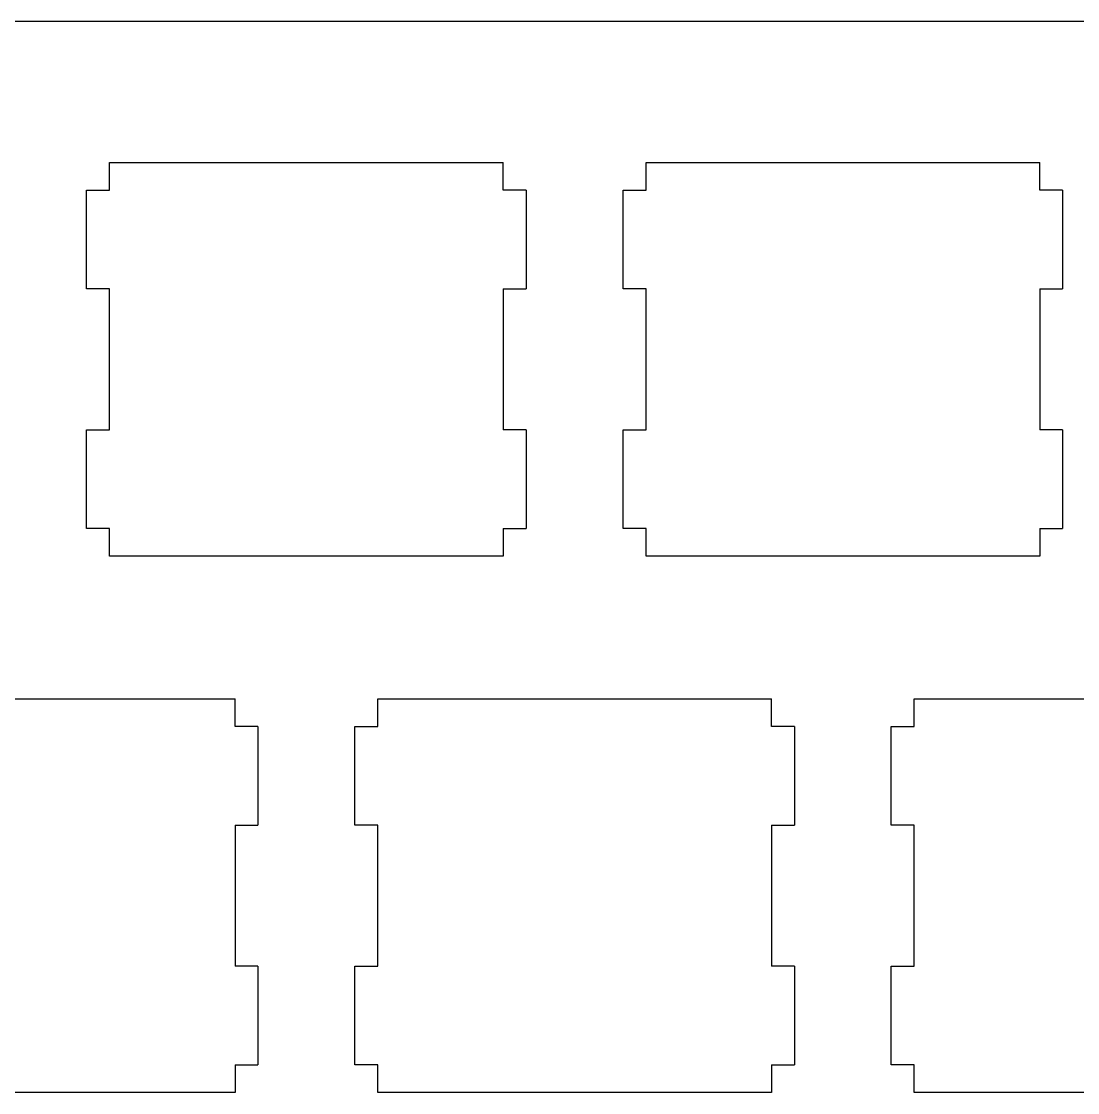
# Model space of a CAD drawing. Extents: x 14 to 304, y 9 to 109.
# Drawn here: x 187.01 to 224.41, y 71.37 to 109.31 of the extents above; entities that cross this region are included whole.
import ezdxf

# ---------------------------------------------------------------- set-up
doc = ezdxf.new("R2010")
doc.units = 0
doc.layers.add('LAYER_1', color=7, linetype='CONTINUOUS')

msp = doc.modelspace()

# ---------------------------------------------------------------- linework, layer by layer
at = {"layer": 'LAYER_1', "linetype": 'BYBLOCK'}
msp.add_line((300.07, 109.313), (39.626, 109.31), dxfattribs=at)
for points in [[(190.127, 104.313, 0), (190.197, 104.313, 0), (190.401, 104.313, 0), (190.726, 104.313, 0), (191.16, 104.313, 0), (191.69, 104.313, 0), (192.306, 104.313, 0), (192.994, 104.313, 0), (193.742, 104.313, 0), (194.539, 104.313, 0), (195.372, 104.313, 0), (196.23, 104.313, 0), (197.099, 104.313, 0), (197.969, 104.313, 0), (198.826, 104.313, 0), (199.659, 104.313, 0), (200.456, 104.313, 0), (201.205, 104.313, 0), (201.893, 104.313, 0), (202.508, 104.313, 0), (203.039, 104.313, 0), (203.473, 104.313, 0), (203.797, 104.313, 0), (204.001, 104.313, 0), (204.072, 104.313, 0)], [(190.127, 103.334, 0), (190.127, 103.339, 0), (190.127, 103.353, 0), (190.127, 103.376, 0), (190.127, 103.406, 0), (190.127, 103.444, 0), (190.127, 103.487, 0), (190.127, 103.535, 0), (190.127, 103.588, 0), (190.127, 103.644, 0), (190.127, 103.702, 0), (190.127, 103.762, 0), (190.127, 103.823, 0), (190.127, 103.884, 0), (190.127, 103.944, 0), (190.127, 104.003, 0), (190.127, 104.059, 0), (190.127, 104.111, 0), (190.127, 104.16, 0), (190.127, 104.203, 0), (190.127, 104.24, 0), (190.127, 104.271, 0), (190.127, 104.293, 0), (190.127, 104.308, 0), (190.127, 104.313, 0)], [(204.072, 103.334, 0), (204.072, 103.339, 0), (204.072, 103.353, 0), (204.072, 103.376, 0), (204.072, 103.406, 0), (204.072, 103.444, 0), (204.072, 103.487, 0), (204.072, 103.535, 0), (204.072, 103.588, 0), (204.072, 103.644, 0), (204.072, 103.702, 0), (204.072, 103.762, 0), (204.072, 103.823, 0), (204.072, 103.884, 0), (204.072, 103.944, 0), (204.072, 104.003, 0), (204.072, 104.059, 0), (204.072, 104.111, 0), (204.072, 104.16, 0), (204.072, 104.203, 0), (204.072, 104.24, 0), (204.072, 104.271, 0), (204.072, 104.293, 0), (204.072, 104.308, 0), (204.072, 104.313, 0)], [(209.127, 104.313, 0), (209.197, 104.313, 0), (209.401, 104.313, 0), (209.726, 104.313, 0), (210.16, 104.313, 0), (210.69, 104.313, 0), (211.306, 104.313, 0), (211.994, 104.313, 0), (212.742, 104.313, 0), (213.539, 104.313, 0), (214.372, 104.313, 0), (215.23, 104.313, 0), (216.099, 104.313, 0), (216.969, 104.313, 0), (217.826, 104.313, 0), (218.659, 104.313, 0), (219.456, 104.313, 0), (220.205, 104.313, 0), (220.893, 104.313, 0), (221.508, 104.313, 0), (222.039, 104.313, 0), (222.473, 104.313, 0), (222.797, 104.313, 0), (223.001, 104.313, 0), (223.072, 104.313, 0)], [(209.127, 103.334, 0), (209.127, 103.339, 0), (209.127, 103.353, 0), (209.127, 103.376, 0), (209.127, 103.406, 0), (209.127, 103.444, 0), (209.127, 103.487, 0), (209.127, 103.535, 0), (209.127, 103.588, 0), (209.127, 103.644, 0), (209.127, 103.702, 0), (209.127, 103.762, 0), (209.127, 103.823, 0), (209.127, 103.884, 0), (209.127, 103.944, 0), (209.127, 104.003, 0), (209.127, 104.059, 0), (209.127, 104.111, 0), (209.127, 104.16, 0), (209.127, 104.203, 0), (209.127, 104.24, 0), (209.127, 104.271, 0), (209.127, 104.293, 0), (209.127, 104.308, 0), (209.127, 104.313, 0)], [(223.072, 103.334, 0), (223.072, 103.339, 0), (223.072, 103.353, 0), (223.072, 103.376, 0), (223.072, 103.406, 0), (223.072, 103.444, 0), (223.072, 103.487, 0), (223.072, 103.535, 0), (223.072, 103.588, 0), (223.072, 103.644, 0), (223.072, 103.702, 0), (223.072, 103.762, 0), (223.072, 103.823, 0), (223.072, 103.884, 0), (223.072, 103.944, 0), (223.072, 104.003, 0), (223.072, 104.059, 0), (223.072, 104.111, 0), (223.072, 104.16, 0), (223.072, 104.203, 0), (223.072, 104.24, 0), (223.072, 104.271, 0), (223.072, 104.293, 0), (223.072, 104.308, 0), (223.072, 104.313, 0)], [(189.315, 99.84, 0), (189.315, 99.858, 0), (189.315, 99.909, 0), (189.315, 99.99, 0), (189.315, 100.099, 0), (189.315, 100.232, 0), (189.315, 100.386, 0), (189.315, 100.558, 0), (189.315, 100.746, 0), (189.315, 100.946, 0), (189.315, 101.154, 0), (189.315, 101.369, 0), (189.315, 101.587, 0), (189.315, 101.805, 0), (189.315, 102.02, 0), (189.315, 102.228, 0), (189.315, 102.428, 0), (189.315, 102.616, 0), (189.315, 102.788, 0), (189.315, 102.942, 0), (189.315, 103.075, 0), (189.315, 103.184, 0), (189.315, 103.265, 0), (189.315, 103.316, 0), (189.315, 103.334, 0)], [(189.315, 103.334, 0), (189.319, 103.334, 0), (189.331, 103.334, 0), (189.35, 103.334, 0), (189.375, 103.334, 0), (189.406, 103.334, 0), (189.442, 103.334, 0), (189.482, 103.334, 0), (189.526, 103.334, 0), (189.572, 103.334, 0), (189.62, 103.334, 0), (189.67, 103.334, 0), (189.721, 103.334, 0), (189.772, 103.334, 0), (189.821, 103.334, 0), (189.87, 103.334, 0), (189.916, 103.334, 0), (189.96, 103.334, 0), (190, 103.334, 0), (190.036, 103.334, 0), (190.067, 103.334, 0), (190.092, 103.334, 0), (190.111, 103.334, 0), (190.123, 103.334, 0), (190.127, 103.334, 0)], [(204.883, 103.334, 0), (204.879, 103.334, 0), (204.867, 103.334, 0), (204.848, 103.334, 0), (204.823, 103.334, 0), (204.792, 103.334, 0), (204.756, 103.334, 0), (204.716, 103.334, 0), (204.673, 103.334, 0), (204.626, 103.334, 0), (204.578, 103.334, 0), (204.528, 103.334, 0), (204.477, 103.334, 0), (204.427, 103.334, 0), (204.377, 103.334, 0), (204.328, 103.334, 0), (204.282, 103.334, 0), (204.239, 103.334, 0), (204.199, 103.334, 0), (204.163, 103.334, 0), (204.132, 103.334, 0), (204.107, 103.334, 0), (204.088, 103.334, 0), (204.076, 103.334, 0), (204.072, 103.334, 0)], [(204.883, 103.334, 0), (204.883, 103.316, 0), (204.883, 103.265, 0), (204.883, 103.184, 0), (204.883, 103.075, 0), (204.883, 102.942, 0), (204.883, 102.788, 0), (204.883, 102.616, 0), (204.883, 102.428, 0), (204.883, 102.228, 0), (204.883, 102.02, 0), (204.883, 101.805, 0), (204.883, 101.587, 0), (204.883, 101.369, 0), (204.883, 101.154, 0), (204.883, 100.946, 0), (204.883, 100.746, 0), (204.883, 100.558, 0), (204.883, 100.386, 0), (204.883, 100.232, 0), (204.883, 100.099, 0), (204.883, 99.99, 0), (204.883, 99.909, 0), (204.883, 99.858, 0), (204.883, 99.84, 0)], [(208.315, 99.84, 0), (208.315, 99.858, 0), (208.315, 99.909, 0), (208.315, 99.99, 0), (208.315, 100.099, 0), (208.315, 100.232, 0), (208.315, 100.386, 0), (208.315, 100.558, 0), (208.315, 100.746, 0), (208.315, 100.946, 0), (208.315, 101.154, 0), (208.315, 101.369, 0), (208.315, 101.587, 0), (208.315, 101.805, 0), (208.315, 102.02, 0), (208.315, 102.228, 0), (208.315, 102.428, 0), (208.315, 102.616, 0), (208.315, 102.788, 0), (208.315, 102.942, 0), (208.315, 103.075, 0), (208.315, 103.184, 0), (208.315, 103.265, 0), (208.315, 103.316, 0), (208.315, 103.334, 0)], [(208.315, 103.334, 0), (208.319, 103.334, 0), (208.331, 103.334, 0), (208.35, 103.334, 0), (208.375, 103.334, 0), (208.406, 103.334, 0), (208.442, 103.334, 0), (208.482, 103.334, 0), (208.526, 103.334, 0), (208.572, 103.334, 0), (208.62, 103.334, 0), (208.67, 103.334, 0), (208.721, 103.334, 0), (208.772, 103.334, 0), (208.821, 103.334, 0), (208.87, 103.334, 0), (208.916, 103.334, 0), (208.96, 103.334, 0), (209, 103.334, 0), (209.036, 103.334, 0), (209.067, 103.334, 0), (209.092, 103.334, 0), (209.111, 103.334, 0), (209.123, 103.334, 0), (209.127, 103.334, 0)], [(223.883, 103.334, 0), (223.879, 103.334, 0), (223.867, 103.334, 0), (223.848, 103.334, 0), (223.823, 103.334, 0), (223.792, 103.334, 0), (223.756, 103.334, 0), (223.716, 103.334, 0), (223.673, 103.334, 0), (223.626, 103.334, 0), (223.578, 103.334, 0), (223.528, 103.334, 0), (223.477, 103.334, 0), (223.427, 103.334, 0), (223.377, 103.334, 0), (223.328, 103.334, 0), (223.282, 103.334, 0), (223.239, 103.334, 0), (223.199, 103.334, 0), (223.163, 103.334, 0), (223.132, 103.334, 0), (223.107, 103.334, 0), (223.088, 103.334, 0), (223.076, 103.334, 0), (223.072, 103.334, 0)], [(223.883, 103.334, 0), (223.883, 103.316, 0), (223.883, 103.265, 0), (223.883, 103.184, 0), (223.883, 103.075, 0), (223.883, 102.942, 0), (223.883, 102.788, 0), (223.883, 102.616, 0), (223.883, 102.428, 0), (223.883, 102.228, 0), (223.883, 102.02, 0), (223.883, 101.805, 0), (223.883, 101.587, 0), (223.883, 101.369, 0), (223.883, 101.154, 0), (223.883, 100.946, 0), (223.883, 100.746, 0), (223.883, 100.558, 0), (223.883, 100.386, 0), (223.883, 100.232, 0), (223.883, 100.099, 0), (223.883, 99.99, 0), (223.883, 99.909, 0), (223.883, 99.858, 0), (223.883, 99.84, 0)], [(190.127, 99.84, 0), (190.123, 99.84, 0), (190.111, 99.84, 0), (190.092, 99.84, 0), (190.067, 99.84, 0), (190.036, 99.84, 0), (190, 99.84, 0), (189.96, 99.84, 0), (189.916, 99.84, 0), (189.87, 99.84, 0), (189.821, 99.84, 0), (189.772, 99.84, 0), (189.721, 99.84, 0), (189.67, 99.84, 0), (189.62, 99.84, 0), (189.572, 99.84, 0), (189.526, 99.84, 0), (189.482, 99.84, 0), (189.442, 99.84, 0), (189.406, 99.84, 0), (189.375, 99.84, 0), (189.35, 99.84, 0), (189.331, 99.84, 0), (189.319, 99.84, 0), (189.315, 99.84, 0)], [(190.127, 94.84, 0), (190.127, 94.865, 0), (190.127, 94.938, 0), (190.127, 95.055, 0), (190.127, 95.21, 0), (190.127, 95.401, 0), (190.127, 95.621, 0), (190.127, 95.868, 0), (190.127, 96.136, 0), (190.127, 96.422, 0), (190.127, 96.721, 0), (190.127, 97.028, 0), (190.127, 97.34, 0), (190.127, 97.652, 0), (190.127, 97.959, 0), (190.127, 98.258, 0), (190.127, 98.544, 0), (190.127, 98.812, 0), (190.127, 99.059, 0), (190.127, 99.279, 0), (190.127, 99.47, 0), (190.127, 99.625, 0), (190.127, 99.742, 0), (190.127, 99.815, 0), (190.127, 99.84, 0)], [(204.072, 99.84, 0), (204.072, 99.815, 0), (204.072, 99.742, 0), (204.072, 99.625, 0), (204.072, 99.47, 0), (204.072, 99.279, 0), (204.072, 99.059, 0), (204.072, 98.812, 0), (204.072, 98.544, 0), (204.072, 98.258, 0), (204.072, 97.959, 0), (204.072, 97.652, 0), (204.072, 97.34, 0), (204.072, 97.028, 0), (204.072, 96.721, 0), (204.072, 96.422, 0), (204.072, 96.136, 0), (204.072, 95.868, 0), (204.072, 95.621, 0), (204.072, 95.401, 0), (204.072, 95.21, 0), (204.072, 95.055, 0), (204.072, 94.938, 0), (204.072, 94.865, 0), (204.072, 94.84, 0)], [(204.072, 99.84, 0), (204.076, 99.84, 0), (204.088, 99.84, 0), (204.107, 99.84, 0), (204.132, 99.84, 0), (204.163, 99.84, 0), (204.199, 99.84, 0), (204.239, 99.84, 0), (204.282, 99.84, 0), (204.328, 99.84, 0), (204.377, 99.84, 0), (204.427, 99.84, 0), (204.477, 99.84, 0), (204.528, 99.84, 0), (204.578, 99.84, 0), (204.626, 99.84, 0), (204.673, 99.84, 0), (204.716, 99.84, 0), (204.756, 99.84, 0), (204.792, 99.84, 0), (204.823, 99.84, 0), (204.848, 99.84, 0), (204.867, 99.84, 0), (204.879, 99.84, 0), (204.883, 99.84, 0)], [(209.127, 99.84, 0), (209.123, 99.84, 0), (209.111, 99.84, 0), (209.092, 99.84, 0), (209.067, 99.84, 0), (209.036, 99.84, 0), (209, 99.84, 0), (208.96, 99.84, 0), (208.916, 99.84, 0), (208.87, 99.84, 0), (208.821, 99.84, 0), (208.772, 99.84, 0), (208.721, 99.84, 0), (208.67, 99.84, 0), (208.62, 99.84, 0), (208.572, 99.84, 0), (208.526, 99.84, 0), (208.482, 99.84, 0), (208.442, 99.84, 0), (208.406, 99.84, 0), (208.375, 99.84, 0), (208.35, 99.84, 0), (208.331, 99.84, 0), (208.319, 99.84, 0), (208.315, 99.84, 0)], [(209.127, 94.84, 0), (209.127, 94.865, 0), (209.127, 94.938, 0), (209.127, 95.055, 0), (209.127, 95.21, 0), (209.127, 95.401, 0), (209.127, 95.621, 0), (209.127, 95.868, 0), (209.127, 96.136, 0), (209.127, 96.422, 0), (209.127, 96.721, 0), (209.127, 97.028, 0), (209.127, 97.34, 0), (209.127, 97.652, 0), (209.127, 97.959, 0), (209.127, 98.258, 0), (209.127, 98.544, 0), (209.127, 98.812, 0), (209.127, 99.059, 0), (209.127, 99.279, 0), (209.127, 99.47, 0), (209.127, 99.625, 0), (209.127, 99.742, 0), (209.127, 99.815, 0), (209.127, 99.84, 0)], [(223.072, 99.84, 0), (223.072, 99.815, 0), (223.072, 99.742, 0), (223.072, 99.625, 0), (223.072, 99.47, 0), (223.072, 99.279, 0), (223.072, 99.059, 0), (223.072, 98.812, 0), (223.072, 98.544, 0), (223.072, 98.258, 0), (223.072, 97.959, 0), (223.072, 97.652, 0), (223.072, 97.34, 0), (223.072, 97.028, 0), (223.072, 96.721, 0), (223.072, 96.422, 0), (223.072, 96.136, 0), (223.072, 95.868, 0), (223.072, 95.621, 0), (223.072, 95.401, 0), (223.072, 95.21, 0), (223.072, 95.055, 0), (223.072, 94.938, 0), (223.072, 94.865, 0), (223.072, 94.84, 0)], [(223.072, 99.84, 0), (223.076, 99.84, 0), (223.088, 99.84, 0), (223.107, 99.84, 0), (223.132, 99.84, 0), (223.163, 99.84, 0), (223.199, 99.84, 0), (223.239, 99.84, 0), (223.282, 99.84, 0), (223.328, 99.84, 0), (223.377, 99.84, 0), (223.427, 99.84, 0), (223.477, 99.84, 0), (223.528, 99.84, 0), (223.578, 99.84, 0), (223.626, 99.84, 0), (223.673, 99.84, 0), (223.716, 99.84, 0), (223.756, 99.84, 0), (223.792, 99.84, 0), (223.823, 99.84, 0), (223.848, 99.84, 0), (223.867, 99.84, 0), (223.879, 99.84, 0), (223.883, 99.84, 0)], [(189.315, 91.346, 0), (189.315, 91.364, 0), (189.315, 91.415, 0), (189.315, 91.496, 0), (189.315, 91.605, 0), (189.315, 91.738, 0), (189.315, 91.892, 0), (189.315, 92.064, 0), (189.315, 92.252, 0), (189.315, 92.452, 0), (189.315, 92.66, 0), (189.315, 92.875, 0), (189.315, 93.093, 0), (189.315, 93.311, 0), (189.315, 93.526, 0), (189.315, 93.735, 0), (189.315, 93.934, 0), (189.315, 94.122, 0), (189.315, 94.294, 0), (189.315, 94.448, 0), (189.315, 94.581, 0), (189.315, 94.69, 0), (189.315, 94.771, 0), (189.315, 94.822, 0), (189.315, 94.84, 0)], [(189.315, 94.84, 0), (189.319, 94.84, 0), (189.331, 94.84, 0), (189.35, 94.84, 0), (189.375, 94.84, 0), (189.406, 94.84, 0), (189.442, 94.84, 0), (189.482, 94.84, 0), (189.526, 94.84, 0), (189.572, 94.84, 0), (189.62, 94.84, 0), (189.67, 94.84, 0), (189.721, 94.84, 0), (189.772, 94.84, 0), (189.821, 94.84, 0), (189.87, 94.84, 0), (189.916, 94.84, 0), (189.96, 94.84, 0), (190, 94.84, 0), (190.036, 94.84, 0), (190.067, 94.84, 0), (190.092, 94.84, 0), (190.111, 94.84, 0), (190.123, 94.84, 0), (190.127, 94.84, 0)], [(204.883, 94.84, 0), (204.879, 94.84, 0), (204.867, 94.84, 0), (204.848, 94.84, 0), (204.823, 94.84, 0), (204.792, 94.84, 0), (204.756, 94.84, 0), (204.716, 94.84, 0), (204.673, 94.84, 0), (204.626, 94.84, 0), (204.578, 94.84, 0), (204.528, 94.84, 0), (204.477, 94.84, 0), (204.427, 94.84, 0), (204.377, 94.84, 0), (204.328, 94.84, 0), (204.282, 94.84, 0), (204.239, 94.84, 0), (204.199, 94.84, 0), (204.163, 94.84, 0), (204.132, 94.84, 0), (204.107, 94.84, 0), (204.088, 94.84, 0), (204.076, 94.84, 0), (204.072, 94.84, 0)], [(204.883, 94.84, 0), (204.883, 94.822, 0), (204.883, 94.771, 0), (204.883, 94.69, 0), (204.883, 94.581, 0), (204.883, 94.448, 0), (204.883, 94.294, 0), (204.883, 94.122, 0), (204.883, 93.934, 0), (204.883, 93.735, 0), (204.883, 93.526, 0), (204.883, 93.311, 0), (204.883, 93.093, 0), (204.883, 92.875, 0), (204.883, 92.66, 0), (204.883, 92.452, 0), (204.883, 92.252, 0), (204.883, 92.064, 0), (204.883, 91.892, 0), (204.883, 91.738, 0), (204.883, 91.605, 0), (204.883, 91.496, 0), (204.883, 91.415, 0), (204.883, 91.364, 0), (204.883, 91.346, 0)], [(208.315, 91.346, 0), (208.315, 91.364, 0), (208.315, 91.415, 0), (208.315, 91.496, 0), (208.315, 91.605, 0), (208.315, 91.738, 0), (208.315, 91.892, 0), (208.315, 92.064, 0), (208.315, 92.252, 0), (208.315, 92.452, 0), (208.315, 92.66, 0), (208.315, 92.875, 0), (208.315, 93.093, 0), (208.315, 93.311, 0), (208.315, 93.526, 0), (208.315, 93.735, 0), (208.315, 93.934, 0), (208.315, 94.122, 0), (208.315, 94.294, 0), (208.315, 94.448, 0), (208.315, 94.581, 0), (208.315, 94.69, 0), (208.315, 94.771, 0), (208.315, 94.822, 0), (208.315, 94.84, 0)], [(208.315, 94.84, 0), (208.319, 94.84, 0), (208.331, 94.84, 0), (208.35, 94.84, 0), (208.375, 94.84, 0), (208.406, 94.84, 0), (208.442, 94.84, 0), (208.482, 94.84, 0), (208.526, 94.84, 0), (208.572, 94.84, 0), (208.62, 94.84, 0), (208.67, 94.84, 0), (208.721, 94.84, 0), (208.772, 94.84, 0), (208.821, 94.84, 0), (208.87, 94.84, 0), (208.916, 94.84, 0), (208.96, 94.84, 0), (209, 94.84, 0), (209.036, 94.84, 0), (209.067, 94.84, 0), (209.092, 94.84, 0), (209.111, 94.84, 0), (209.123, 94.84, 0), (209.127, 94.84, 0)], [(223.883, 94.84, 0), (223.879, 94.84, 0), (223.867, 94.84, 0), (223.848, 94.84, 0), (223.823, 94.84, 0), (223.792, 94.84, 0), (223.756, 94.84, 0), (223.716, 94.84, 0), (223.673, 94.84, 0), (223.626, 94.84, 0), (223.578, 94.84, 0), (223.528, 94.84, 0), (223.477, 94.84, 0), (223.427, 94.84, 0), (223.377, 94.84, 0), (223.328, 94.84, 0), (223.282, 94.84, 0), (223.239, 94.84, 0), (223.199, 94.84, 0), (223.163, 94.84, 0), (223.132, 94.84, 0), (223.107, 94.84, 0), (223.088, 94.84, 0), (223.076, 94.84, 0), (223.072, 94.84, 0)], [(223.883, 94.84, 0), (223.883, 94.822, 0), (223.883, 94.771, 0), (223.883, 94.69, 0), (223.883, 94.581, 0), (223.883, 94.448, 0), (223.883, 94.294, 0), (223.883, 94.122, 0), (223.883, 93.934, 0), (223.883, 93.735, 0), (223.883, 93.526, 0), (223.883, 93.311, 0), (223.883, 93.093, 0), (223.883, 92.875, 0), (223.883, 92.66, 0), (223.883, 92.452, 0), (223.883, 92.252, 0), (223.883, 92.064, 0), (223.883, 91.892, 0), (223.883, 91.738, 0), (223.883, 91.605, 0), (223.883, 91.496, 0), (223.883, 91.415, 0), (223.883, 91.364, 0), (223.883, 91.346, 0)], [(190.127, 91.346, 0), (190.123, 91.346, 0), (190.111, 91.346, 0), (190.092, 91.346, 0), (190.067, 91.346, 0), (190.036, 91.346, 0), (190, 91.346, 0), (189.96, 91.346, 0), (189.916, 91.346, 0), (189.87, 91.346, 0), (189.821, 91.346, 0), (189.772, 91.346, 0), (189.721, 91.346, 0), (189.67, 91.346, 0), (189.62, 91.346, 0), (189.572, 91.346, 0), (189.526, 91.346, 0), (189.482, 91.346, 0), (189.442, 91.346, 0), (189.406, 91.346, 0), (189.375, 91.346, 0), (189.35, 91.346, 0), (189.331, 91.346, 0), (189.319, 91.346, 0), (189.315, 91.346, 0)], [(190.127, 90.367, 0), (190.127, 90.372, 0), (190.127, 90.387, 0), (190.127, 90.409, 0), (190.127, 90.44, 0), (190.127, 90.477, 0), (190.127, 90.52, 0), (190.127, 90.569, 0), (190.127, 90.621, 0), (190.127, 90.677, 0), (190.127, 90.736, 0), (190.127, 90.796, 0), (190.127, 90.857, 0), (190.127, 90.918, 0), (190.127, 90.978, 0), (190.127, 91.036, 0), (190.127, 91.092, 0), (190.127, 91.145, 0), (190.127, 91.193, 0), (190.127, 91.236, 0), (190.127, 91.274, 0), (190.127, 91.304, 0), (190.127, 91.327, 0), (190.127, 91.341, 0), (190.127, 91.346, 0)], [(204.072, 91.346, 0), (204.076, 91.346, 0), (204.088, 91.346, 0), (204.107, 91.346, 0), (204.132, 91.346, 0), (204.163, 91.346, 0), (204.199, 91.346, 0), (204.239, 91.346, 0), (204.282, 91.346, 0), (204.328, 91.346, 0), (204.377, 91.346, 0), (204.427, 91.346, 0), (204.477, 91.346, 0), (204.528, 91.346, 0), (204.578, 91.346, 0), (204.626, 91.346, 0), (204.673, 91.346, 0), (204.716, 91.346, 0), (204.756, 91.346, 0), (204.792, 91.346, 0), (204.823, 91.346, 0), (204.848, 91.346, 0), (204.867, 91.346, 0), (204.879, 91.346, 0), (204.883, 91.346, 0)], [(204.072, 91.346, 0), (204.072, 91.341, 0), (204.072, 91.327, 0), (204.072, 91.304, 0), (204.072, 91.274, 0), (204.072, 91.236, 0), (204.072, 91.193, 0), (204.072, 91.145, 0), (204.072, 91.092, 0), (204.072, 91.036, 0), (204.072, 90.978, 0), (204.072, 90.918, 0), (204.072, 90.857, 0), (204.072, 90.796, 0), (204.072, 90.736, 0), (204.072, 90.677, 0), (204.072, 90.621, 0), (204.072, 90.569, 0), (204.072, 90.52, 0), (204.072, 90.477, 0), (204.072, 90.44, 0), (204.072, 90.409, 0), (204.072, 90.387, 0), (204.072, 90.372, 0), (204.072, 90.367, 0)], [(209.127, 91.346, 0), (209.123, 91.346, 0), (209.111, 91.346, 0), (209.092, 91.346, 0), (209.067, 91.346, 0), (209.036, 91.346, 0), (209, 91.346, 0), (208.96, 91.346, 0), (208.916, 91.346, 0), (208.87, 91.346, 0), (208.821, 91.346, 0), (208.772, 91.346, 0), (208.721, 91.346, 0), (208.67, 91.346, 0), (208.62, 91.346, 0), (208.572, 91.346, 0), (208.526, 91.346, 0), (208.482, 91.346, 0), (208.442, 91.346, 0), (208.406, 91.346, 0), (208.375, 91.346, 0), (208.35, 91.346, 0), (208.331, 91.346, 0), (208.319, 91.346, 0), (208.315, 91.346, 0)], [(209.127, 90.367, 0), (209.127, 90.372, 0), (209.127, 90.387, 0), (209.127, 90.409, 0), (209.127, 90.44, 0), (209.127, 90.477, 0), (209.127, 90.52, 0), (209.127, 90.569, 0), (209.127, 90.621, 0), (209.127, 90.677, 0), (209.127, 90.736, 0), (209.127, 90.796, 0), (209.127, 90.857, 0), (209.127, 90.918, 0), (209.127, 90.978, 0), (209.127, 91.036, 0), (209.127, 91.092, 0), (209.127, 91.145, 0), (209.127, 91.193, 0), (209.127, 91.236, 0), (209.127, 91.274, 0), (209.127, 91.304, 0), (209.127, 91.327, 0), (209.127, 91.341, 0), (209.127, 91.346, 0)], [(223.072, 91.346, 0), (223.076, 91.346, 0), (223.088, 91.346, 0), (223.107, 91.346, 0), (223.132, 91.346, 0), (223.163, 91.346, 0), (223.199, 91.346, 0), (223.239, 91.346, 0), (223.282, 91.346, 0), (223.328, 91.346, 0), (223.377, 91.346, 0), (223.427, 91.346, 0), (223.477, 91.346, 0), (223.528, 91.346, 0), (223.578, 91.346, 0), (223.626, 91.346, 0), (223.673, 91.346, 0), (223.716, 91.346, 0), (223.756, 91.346, 0), (223.792, 91.346, 0), (223.823, 91.346, 0), (223.848, 91.346, 0), (223.867, 91.346, 0), (223.879, 91.346, 0), (223.883, 91.346, 0)], [(223.072, 91.346, 0), (223.072, 91.341, 0), (223.072, 91.327, 0), (223.072, 91.304, 0), (223.072, 91.274, 0), (223.072, 91.236, 0), (223.072, 91.193, 0), (223.072, 91.145, 0), (223.072, 91.092, 0), (223.072, 91.036, 0), (223.072, 90.978, 0), (223.072, 90.918, 0), (223.072, 90.857, 0), (223.072, 90.796, 0), (223.072, 90.736, 0), (223.072, 90.677, 0), (223.072, 90.621, 0), (223.072, 90.569, 0), (223.072, 90.52, 0), (223.072, 90.477, 0), (223.072, 90.44, 0), (223.072, 90.409, 0), (223.072, 90.387, 0), (223.072, 90.372, 0), (223.072, 90.367, 0)], [(204.072, 90.367, 0), (204.001, 90.367, 0), (203.797, 90.367, 0), (203.473, 90.367, 0), (203.039, 90.367, 0), (202.508, 90.367, 0), (201.893, 90.367, 0), (201.205, 90.367, 0), (200.456, 90.367, 0), (199.659, 90.367, 0), (198.826, 90.367, 0), (197.969, 90.367, 0), (197.099, 90.367, 0), (196.23, 90.367, 0), (195.372, 90.367, 0), (194.539, 90.367, 0), (193.742, 90.367, 0), (192.994, 90.367, 0), (192.306, 90.367, 0), (191.69, 90.367, 0), (191.16, 90.367, 0), (190.726, 90.367, 0), (190.401, 90.367, 0), (190.197, 90.367, 0), (190.127, 90.367, 0)], [(223.072, 90.367, 0), (223.001, 90.367, 0), (222.797, 90.367, 0), (222.473, 90.367, 0), (222.039, 90.367, 0), (221.508, 90.367, 0), (220.893, 90.367, 0), (220.205, 90.367, 0), (219.456, 90.367, 0), (218.659, 90.367, 0), (217.826, 90.367, 0), (216.969, 90.367, 0), (216.099, 90.367, 0), (215.23, 90.367, 0), (214.372, 90.367, 0), (213.539, 90.367, 0), (212.742, 90.367, 0), (211.994, 90.367, 0), (211.306, 90.367, 0), (210.69, 90.367, 0), (210.16, 90.367, 0), (209.726, 90.367, 0), (209.401, 90.367, 0), (209.197, 90.367, 0), (209.127, 90.367, 0)], [(186.73, 85.313, 0), (187.599, 85.313, 0), (188.469, 85.313, 0), (189.326, 85.313, 0), (190.159, 85.313, 0), (190.956, 85.313, 0), (191.705, 85.313, 0), (192.393, 85.313, 0), (193.008, 85.313, 0), (193.539, 85.313, 0), (193.973, 85.313, 0), (194.297, 85.313, 0), (194.501, 85.313, 0), (194.572, 85.313, 0)], [(194.572, 84.334, 0), (194.572, 84.339, 0), (194.572, 84.353, 0), (194.572, 84.376, 0), (194.572, 84.406, 0), (194.572, 84.444, 0), (194.572, 84.487, 0), (194.572, 84.535, 0), (194.572, 84.588, 0), (194.572, 84.644, 0), (194.572, 84.702, 0), (194.572, 84.762, 0), (194.572, 84.823, 0), (194.572, 84.884, 0), (194.572, 84.944, 0), (194.572, 85.003, 0), (194.572, 85.059, 0), (194.572, 85.111, 0), (194.572, 85.16, 0), (194.572, 85.203, 0), (194.572, 85.24, 0), (194.572, 85.271, 0), (194.572, 85.293, 0), (194.572, 85.308, 0), (194.572, 85.313, 0)], [(199.627, 85.313, 0), (199.697, 85.313, 0), (199.901, 85.313, 0), (200.226, 85.313, 0), (200.66, 85.313, 0), (201.19, 85.313, 0), (201.806, 85.313, 0), (202.494, 85.313, 0), (203.242, 85.313, 0), (204.039, 85.313, 0), (204.872, 85.313, 0), (205.73, 85.313, 0), (206.599, 85.313, 0), (207.469, 85.313, 0), (208.326, 85.313, 0), (209.159, 85.313, 0), (209.956, 85.313, 0), (210.705, 85.313, 0), (211.393, 85.313, 0), (212.008, 85.313, 0), (212.539, 85.313, 0), (212.973, 85.313, 0), (213.297, 85.313, 0), (213.501, 85.313, 0), (213.572, 85.313, 0)], [(199.627, 84.334, 0), (199.627, 84.339, 0), (199.627, 84.353, 0), (199.627, 84.376, 0), (199.627, 84.406, 0), (199.627, 84.444, 0), (199.627, 84.487, 0), (199.627, 84.535, 0), (199.627, 84.588, 0), (199.627, 84.644, 0), (199.627, 84.702, 0), (199.627, 84.762, 0), (199.627, 84.823, 0), (199.627, 84.884, 0), (199.627, 84.944, 0), (199.627, 85.003, 0), (199.627, 85.059, 0), (199.627, 85.111, 0), (199.627, 85.16, 0), (199.627, 85.203, 0), (199.627, 85.24, 0), (199.627, 85.271, 0), (199.627, 85.293, 0), (199.627, 85.308, 0), (199.627, 85.313, 0)], [(213.572, 84.334, 0), (213.572, 84.339, 0), (213.572, 84.353, 0), (213.572, 84.376, 0), (213.572, 84.406, 0), (213.572, 84.444, 0), (213.572, 84.487, 0), (213.572, 84.535, 0), (213.572, 84.588, 0), (213.572, 84.644, 0), (213.572, 84.702, 0), (213.572, 84.762, 0), (213.572, 84.823, 0), (213.572, 84.884, 0), (213.572, 84.944, 0), (213.572, 85.003, 0), (213.572, 85.059, 0), (213.572, 85.111, 0), (213.572, 85.16, 0), (213.572, 85.203, 0), (213.572, 85.24, 0), (213.572, 85.271, 0), (213.572, 85.293, 0), (213.572, 85.308, 0), (213.572, 85.313, 0)], [(218.627, 85.313, 0), (218.697, 85.313, 0), (218.901, 85.313, 0), (219.226, 85.313, 0), (219.66, 85.313, 0), (220.19, 85.313, 0), (220.806, 85.313, 0), (221.494, 85.313, 0), (222.242, 85.313, 0), (223.039, 85.313, 0), (223.872, 85.313, 0), (224.73, 85.313, 0)], [(218.627, 84.334, 0), (218.627, 84.339, 0), (218.627, 84.353, 0), (218.627, 84.376, 0), (218.627, 84.406, 0), (218.627, 84.444, 0), (218.627, 84.487, 0), (218.627, 84.535, 0), (218.627, 84.588, 0), (218.627, 84.644, 0), (218.627, 84.702, 0), (218.627, 84.762, 0), (218.627, 84.823, 0), (218.627, 84.884, 0), (218.627, 84.944, 0), (218.627, 85.003, 0), (218.627, 85.059, 0), (218.627, 85.111, 0), (218.627, 85.16, 0), (218.627, 85.203, 0), (218.627, 85.24, 0), (218.627, 85.271, 0), (218.627, 85.293, 0), (218.627, 85.308, 0), (218.627, 85.313, 0)], [(195.383, 84.334, 0), (195.379, 84.334, 0), (195.367, 84.334, 0), (195.348, 84.334, 0), (195.323, 84.334, 0), (195.292, 84.334, 0), (195.256, 84.334, 0), (195.216, 84.334, 0), (195.173, 84.334, 0), (195.126, 84.334, 0), (195.078, 84.334, 0), (195.028, 84.334, 0), (194.977, 84.334, 0), (194.927, 84.334, 0), (194.877, 84.334, 0), (194.828, 84.334, 0), (194.782, 84.334, 0), (194.739, 84.334, 0), (194.699, 84.334, 0), (194.663, 84.334, 0), (194.632, 84.334, 0), (194.607, 84.334, 0), (194.588, 84.334, 0), (194.576, 84.334, 0), (194.572, 84.334, 0)], [(195.383, 84.334, 0), (195.383, 84.316, 0), (195.383, 84.265, 0), (195.383, 84.184, 0), (195.383, 84.075, 0), (195.383, 83.942, 0), (195.383, 83.788, 0), (195.383, 83.616, 0), (195.383, 83.428, 0), (195.383, 83.228, 0), (195.383, 83.02, 0), (195.383, 82.805, 0), (195.383, 82.587, 0), (195.383, 82.369, 0), (195.383, 82.154, 0), (195.383, 81.946, 0), (195.383, 81.746, 0), (195.383, 81.558, 0), (195.383, 81.386, 0), (195.383, 81.232, 0), (195.383, 81.099, 0), (195.383, 80.99, 0), (195.383, 80.909, 0), (195.383, 80.858, 0), (195.383, 80.84, 0)], [(198.815, 80.84, 0), (198.815, 80.858, 0), (198.815, 80.909, 0), (198.815, 80.99, 0), (198.815, 81.099, 0), (198.815, 81.232, 0), (198.815, 81.386, 0), (198.815, 81.558, 0), (198.815, 81.746, 0), (198.815, 81.946, 0), (198.815, 82.154, 0), (198.815, 82.369, 0), (198.815, 82.587, 0), (198.815, 82.805, 0), (198.815, 83.02, 0), (198.815, 83.228, 0), (198.815, 83.428, 0), (198.815, 83.616, 0), (198.815, 83.788, 0), (198.815, 83.942, 0), (198.815, 84.075, 0), (198.815, 84.184, 0), (198.815, 84.265, 0), (198.815, 84.316, 0), (198.815, 84.334, 0)], [(198.815, 84.334, 0), (198.819, 84.334, 0), (198.831, 84.334, 0), (198.85, 84.334, 0), (198.875, 84.334, 0), (198.906, 84.334, 0), (198.942, 84.334, 0), (198.982, 84.334, 0), (199.026, 84.334, 0), (199.072, 84.334, 0), (199.12, 84.334, 0), (199.17, 84.334, 0), (199.221, 84.334, 0), (199.272, 84.334, 0), (199.321, 84.334, 0), (199.37, 84.334, 0), (199.416, 84.334, 0), (199.46, 84.334, 0), (199.5, 84.334, 0), (199.536, 84.334, 0), (199.567, 84.334, 0), (199.592, 84.334, 0), (199.611, 84.334, 0), (199.623, 84.334, 0), (199.627, 84.334, 0)], [(214.383, 84.334, 0), (214.379, 84.334, 0), (214.367, 84.334, 0), (214.348, 84.334, 0), (214.323, 84.334, 0), (214.292, 84.334, 0), (214.256, 84.334, 0), (214.216, 84.334, 0), (214.173, 84.334, 0), (214.126, 84.334, 0), (214.078, 84.334, 0), (214.028, 84.334, 0), (213.977, 84.334, 0), (213.927, 84.334, 0), (213.877, 84.334, 0), (213.828, 84.334, 0), (213.782, 84.334, 0), (213.739, 84.334, 0), (213.699, 84.334, 0), (213.663, 84.334, 0), (213.632, 84.334, 0), (213.607, 84.334, 0), (213.588, 84.334, 0), (213.576, 84.334, 0), (213.572, 84.334, 0)], [(214.383, 84.334, 0), (214.383, 84.316, 0), (214.383, 84.265, 0), (214.383, 84.184, 0), (214.383, 84.075, 0), (214.383, 83.942, 0), (214.383, 83.788, 0), (214.383, 83.616, 0), (214.383, 83.428, 0), (214.383, 83.228, 0), (214.383, 83.02, 0), (214.383, 82.805, 0), (214.383, 82.587, 0), (214.383, 82.369, 0), (214.383, 82.154, 0), (214.383, 81.946, 0), (214.383, 81.746, 0), (214.383, 81.558, 0), (214.383, 81.386, 0), (214.383, 81.232, 0), (214.383, 81.099, 0), (214.383, 80.99, 0), (214.383, 80.909, 0), (214.383, 80.858, 0), (214.383, 80.84, 0)], [(217.815, 80.84, 0), (217.815, 80.858, 0), (217.815, 80.909, 0), (217.815, 80.99, 0), (217.815, 81.099, 0), (217.815, 81.232, 0), (217.815, 81.386, 0), (217.815, 81.558, 0), (217.815, 81.746, 0), (217.815, 81.946, 0), (217.815, 82.154, 0), (217.815, 82.369, 0), (217.815, 82.587, 0), (217.815, 82.805, 0), (217.815, 83.02, 0), (217.815, 83.228, 0), (217.815, 83.428, 0), (217.815, 83.616, 0), (217.815, 83.788, 0), (217.815, 83.942, 0), (217.815, 84.075, 0), (217.815, 84.184, 0), (217.815, 84.265, 0), (217.815, 84.316, 0), (217.815, 84.334, 0)], [(217.815, 84.334, 0), (217.819, 84.334, 0), (217.831, 84.334, 0), (217.85, 84.334, 0), (217.875, 84.334, 0), (217.906, 84.334, 0), (217.942, 84.334, 0), (217.982, 84.334, 0), (218.026, 84.334, 0), (218.072, 84.334, 0), (218.12, 84.334, 0), (218.17, 84.334, 0), (218.221, 84.334, 0), (218.272, 84.334, 0), (218.321, 84.334, 0), (218.37, 84.334, 0), (218.416, 84.334, 0), (218.46, 84.334, 0), (218.5, 84.334, 0), (218.536, 84.334, 0), (218.567, 84.334, 0), (218.592, 84.334, 0), (218.611, 84.334, 0), (218.623, 84.334, 0), (218.627, 84.334, 0)], [(194.572, 80.84, 0), (194.572, 80.815, 0), (194.572, 80.742, 0), (194.572, 80.625, 0), (194.572, 80.47, 0), (194.572, 80.279, 0), (194.572, 80.059, 0), (194.572, 79.812, 0), (194.572, 79.544, 0), (194.572, 79.258, 0), (194.572, 78.959, 0), (194.572, 78.652, 0), (194.572, 78.34, 0), (194.572, 78.028, 0), (194.572, 77.721, 0), (194.572, 77.422, 0), (194.572, 77.136, 0), (194.572, 76.868, 0), (194.572, 76.621, 0), (194.572, 76.401, 0), (194.572, 76.21, 0), (194.572, 76.055, 0), (194.572, 75.938, 0), (194.572, 75.865, 0), (194.572, 75.84, 0)], [(194.572, 80.84, 0), (194.576, 80.84, 0), (194.588, 80.84, 0), (194.607, 80.84, 0), (194.632, 80.84, 0), (194.663, 80.84, 0), (194.699, 80.84, 0), (194.739, 80.84, 0), (194.782, 80.84, 0), (194.828, 80.84, 0), (194.877, 80.84, 0), (194.927, 80.84, 0), (194.977, 80.84, 0), (195.028, 80.84, 0), (195.078, 80.84, 0), (195.126, 80.84, 0), (195.173, 80.84, 0), (195.216, 80.84, 0), (195.256, 80.84, 0), (195.292, 80.84, 0), (195.323, 80.84, 0), (195.348, 80.84, 0), (195.367, 80.84, 0), (195.379, 80.84, 0), (195.383, 80.84, 0)], [(199.627, 80.84, 0), (199.623, 80.84, 0), (199.611, 80.84, 0), (199.592, 80.84, 0), (199.567, 80.84, 0), (199.536, 80.84, 0), (199.5, 80.84, 0), (199.46, 80.84, 0), (199.416, 80.84, 0), (199.37, 80.84, 0), (199.321, 80.84, 0), (199.272, 80.84, 0), (199.221, 80.84, 0), (199.17, 80.84, 0), (199.12, 80.84, 0), (199.072, 80.84, 0), (199.026, 80.84, 0), (198.982, 80.84, 0), (198.942, 80.84, 0), (198.906, 80.84, 0), (198.875, 80.84, 0), (198.85, 80.84, 0), (198.831, 80.84, 0), (198.819, 80.84, 0), (198.815, 80.84, 0)], [(199.627, 75.84, 0), (199.627, 75.865, 0), (199.627, 75.938, 0), (199.627, 76.055, 0), (199.627, 76.21, 0), (199.627, 76.401, 0), (199.627, 76.621, 0), (199.627, 76.868, 0), (199.627, 77.136, 0), (199.627, 77.422, 0), (199.627, 77.721, 0), (199.627, 78.028, 0), (199.627, 78.34, 0), (199.627, 78.652, 0), (199.627, 78.959, 0), (199.627, 79.258, 0), (199.627, 79.544, 0), (199.627, 79.812, 0), (199.627, 80.059, 0), (199.627, 80.279, 0), (199.627, 80.47, 0), (199.627, 80.625, 0), (199.627, 80.742, 0), (199.627, 80.815, 0), (199.627, 80.84, 0)], [(213.572, 80.84, 0), (213.572, 80.815, 0), (213.572, 80.742, 0), (213.572, 80.625, 0), (213.572, 80.47, 0), (213.572, 80.279, 0), (213.572, 80.059, 0), (213.572, 79.812, 0), (213.572, 79.544, 0), (213.572, 79.258, 0), (213.572, 78.959, 0), (213.572, 78.652, 0), (213.572, 78.34, 0), (213.572, 78.028, 0), (213.572, 77.721, 0), (213.572, 77.422, 0), (213.572, 77.136, 0), (213.572, 76.868, 0), (213.572, 76.621, 0), (213.572, 76.401, 0), (213.572, 76.21, 0), (213.572, 76.055, 0), (213.572, 75.938, 0), (213.572, 75.865, 0), (213.572, 75.84, 0)], [(213.572, 80.84, 0), (213.576, 80.84, 0), (213.588, 80.84, 0), (213.607, 80.84, 0), (213.632, 80.84, 0), (213.663, 80.84, 0), (213.699, 80.84, 0), (213.739, 80.84, 0), (213.782, 80.84, 0), (213.828, 80.84, 0), (213.877, 80.84, 0), (213.927, 80.84, 0), (213.977, 80.84, 0), (214.028, 80.84, 0), (214.078, 80.84, 0), (214.126, 80.84, 0), (214.173, 80.84, 0), (214.216, 80.84, 0), (214.256, 80.84, 0), (214.292, 80.84, 0), (214.323, 80.84, 0), (214.348, 80.84, 0), (214.367, 80.84, 0), (214.379, 80.84, 0), (214.383, 80.84, 0)], [(218.627, 80.84, 0), (218.623, 80.84, 0), (218.611, 80.84, 0), (218.592, 80.84, 0), (218.567, 80.84, 0), (218.536, 80.84, 0), (218.5, 80.84, 0), (218.46, 80.84, 0), (218.416, 80.84, 0), (218.37, 80.84, 0), (218.321, 80.84, 0), (218.272, 80.84, 0), (218.221, 80.84, 0), (218.17, 80.84, 0), (218.12, 80.84, 0), (218.072, 80.84, 0), (218.026, 80.84, 0), (217.982, 80.84, 0), (217.942, 80.84, 0), (217.906, 80.84, 0), (217.875, 80.84, 0), (217.85, 80.84, 0), (217.831, 80.84, 0), (217.819, 80.84, 0), (217.815, 80.84, 0)], [(218.627, 75.84, 0), (218.627, 75.865, 0), (218.627, 75.938, 0), (218.627, 76.055, 0), (218.627, 76.21, 0), (218.627, 76.401, 0), (218.627, 76.621, 0), (218.627, 76.868, 0), (218.627, 77.136, 0), (218.627, 77.422, 0), (218.627, 77.721, 0), (218.627, 78.028, 0), (218.627, 78.34, 0), (218.627, 78.652, 0), (218.627, 78.959, 0), (218.627, 79.258, 0), (218.627, 79.544, 0), (218.627, 79.812, 0), (218.627, 80.059, 0), (218.627, 80.279, 0), (218.627, 80.47, 0), (218.627, 80.625, 0), (218.627, 80.742, 0), (218.627, 80.815, 0), (218.627, 80.84, 0)], [(195.383, 75.84, 0), (195.379, 75.84, 0), (195.367, 75.84, 0), (195.348, 75.84, 0), (195.323, 75.84, 0), (195.292, 75.84, 0), (195.256, 75.84, 0), (195.216, 75.84, 0), (195.173, 75.84, 0), (195.126, 75.84, 0), (195.078, 75.84, 0), (195.028, 75.84, 0), (194.977, 75.84, 0), (194.927, 75.84, 0), (194.877, 75.84, 0), (194.828, 75.84, 0), (194.782, 75.84, 0), (194.739, 75.84, 0), (194.699, 75.84, 0), (194.663, 75.84, 0), (194.632, 75.84, 0), (194.607, 75.84, 0), (194.588, 75.84, 0), (194.576, 75.84, 0), (194.572, 75.84, 0)], [(195.383, 75.84, 0), (195.383, 75.822, 0), (195.383, 75.771, 0), (195.383, 75.69, 0), (195.383, 75.581, 0), (195.383, 75.448, 0), (195.383, 75.294, 0), (195.383, 75.122, 0), (195.383, 74.934, 0), (195.383, 74.735, 0), (195.383, 74.526, 0), (195.383, 74.311, 0), (195.383, 74.093, 0), (195.383, 73.875, 0), (195.383, 73.66, 0), (195.383, 73.452, 0), (195.383, 73.252, 0), (195.383, 73.064, 0), (195.383, 72.892, 0), (195.383, 72.738, 0), (195.383, 72.605, 0), (195.383, 72.496, 0), (195.383, 72.415, 0), (195.383, 72.364, 0), (195.383, 72.346, 0)], [(198.815, 72.346, 0), (198.815, 72.364, 0), (198.815, 72.415, 0), (198.815, 72.496, 0), (198.815, 72.605, 0), (198.815, 72.738, 0), (198.815, 72.892, 0), (198.815, 73.064, 0), (198.815, 73.252, 0), (198.815, 73.452, 0), (198.815, 73.66, 0), (198.815, 73.875, 0), (198.815, 74.093, 0), (198.815, 74.311, 0), (198.815, 74.526, 0), (198.815, 74.735, 0), (198.815, 74.934, 0), (198.815, 75.122, 0), (198.815, 75.294, 0), (198.815, 75.448, 0), (198.815, 75.581, 0), (198.815, 75.69, 0), (198.815, 75.771, 0), (198.815, 75.822, 0), (198.815, 75.84, 0)], [(198.815, 75.84, 0), (198.819, 75.84, 0), (198.831, 75.84, 0), (198.85, 75.84, 0), (198.875, 75.84, 0), (198.906, 75.84, 0), (198.942, 75.84, 0), (198.982, 75.84, 0), (199.026, 75.84, 0), (199.072, 75.84, 0), (199.12, 75.84, 0), (199.17, 75.84, 0), (199.221, 75.84, 0), (199.272, 75.84, 0), (199.321, 75.84, 0), (199.37, 75.84, 0), (199.416, 75.84, 0), (199.46, 75.84, 0), (199.5, 75.84, 0), (199.536, 75.84, 0), (199.567, 75.84, 0), (199.592, 75.84, 0), (199.611, 75.84, 0), (199.623, 75.84, 0), (199.627, 75.84, 0)], [(214.383, 75.84, 0), (214.379, 75.84, 0), (214.367, 75.84, 0), (214.348, 75.84, 0), (214.323, 75.84, 0), (214.292, 75.84, 0), (214.256, 75.84, 0), (214.216, 75.84, 0), (214.173, 75.84, 0), (214.126, 75.84, 0), (214.078, 75.84, 0), (214.028, 75.84, 0), (213.977, 75.84, 0), (213.927, 75.84, 0), (213.877, 75.84, 0), (213.828, 75.84, 0), (213.782, 75.84, 0), (213.739, 75.84, 0), (213.699, 75.84, 0), (213.663, 75.84, 0), (213.632, 75.84, 0), (213.607, 75.84, 0), (213.588, 75.84, 0), (213.576, 75.84, 0), (213.572, 75.84, 0)], [(214.383, 75.84, 0), (214.383, 75.822, 0), (214.383, 75.771, 0), (214.383, 75.69, 0), (214.383, 75.581, 0), (214.383, 75.448, 0), (214.383, 75.294, 0), (214.383, 75.122, 0), (214.383, 74.934, 0), (214.383, 74.735, 0), (214.383, 74.526, 0), (214.383, 74.311, 0), (214.383, 74.093, 0), (214.383, 73.875, 0), (214.383, 73.66, 0), (214.383, 73.452, 0), (214.383, 73.252, 0), (214.383, 73.064, 0), (214.383, 72.892, 0), (214.383, 72.738, 0), (214.383, 72.605, 0), (214.383, 72.496, 0), (214.383, 72.415, 0), (214.383, 72.364, 0), (214.383, 72.346, 0)], [(217.815, 72.346, 0), (217.815, 72.364, 0), (217.815, 72.415, 0), (217.815, 72.496, 0), (217.815, 72.605, 0), (217.815, 72.738, 0), (217.815, 72.892, 0), (217.815, 73.064, 0), (217.815, 73.252, 0), (217.815, 73.452, 0), (217.815, 73.66, 0), (217.815, 73.875, 0), (217.815, 74.093, 0), (217.815, 74.311, 0), (217.815, 74.526, 0), (217.815, 74.735, 0), (217.815, 74.934, 0), (217.815, 75.122, 0), (217.815, 75.294, 0), (217.815, 75.448, 0), (217.815, 75.581, 0), (217.815, 75.69, 0), (217.815, 75.771, 0), (217.815, 75.822, 0), (217.815, 75.84, 0)], [(217.815, 75.84, 0), (217.819, 75.84, 0), (217.831, 75.84, 0), (217.85, 75.84, 0), (217.875, 75.84, 0), (217.906, 75.84, 0), (217.942, 75.84, 0), (217.982, 75.84, 0), (218.026, 75.84, 0), (218.072, 75.84, 0), (218.12, 75.84, 0), (218.17, 75.84, 0), (218.221, 75.84, 0), (218.272, 75.84, 0), (218.321, 75.84, 0), (218.37, 75.84, 0), (218.416, 75.84, 0), (218.46, 75.84, 0), (218.5, 75.84, 0), (218.536, 75.84, 0), (218.567, 75.84, 0), (218.592, 75.84, 0), (218.611, 75.84, 0), (218.623, 75.84, 0), (218.627, 75.84, 0)], [(194.572, 72.346, 0), (194.576, 72.346, 0), (194.588, 72.346, 0), (194.607, 72.346, 0), (194.632, 72.346, 0), (194.663, 72.346, 0), (194.699, 72.346, 0), (194.739, 72.346, 0), (194.782, 72.346, 0), (194.828, 72.346, 0), (194.877, 72.346, 0), (194.927, 72.346, 0), (194.977, 72.346, 0), (195.028, 72.346, 0), (195.078, 72.346, 0), (195.126, 72.346, 0), (195.173, 72.346, 0), (195.216, 72.346, 0), (195.256, 72.346, 0), (195.292, 72.346, 0), (195.323, 72.346, 0), (195.348, 72.346, 0), (195.367, 72.346, 0), (195.379, 72.346, 0), (195.383, 72.346, 0)], [(194.572, 72.346, 0), (194.572, 72.341, 0), (194.572, 72.327, 0), (194.572, 72.304, 0), (194.572, 72.274, 0), (194.572, 72.236, 0), (194.572, 72.193, 0), (194.572, 72.145, 0), (194.572, 72.092, 0), (194.572, 72.036, 0), (194.572, 71.978, 0), (194.572, 71.918, 0), (194.572, 71.857, 0), (194.572, 71.796, 0), (194.572, 71.736, 0), (194.572, 71.677, 0), (194.572, 71.621, 0), (194.572, 71.569, 0), (194.572, 71.52, 0), (194.572, 71.477, 0), (194.572, 71.44, 0), (194.572, 71.409, 0), (194.572, 71.387, 0), (194.572, 71.372, 0), (194.572, 71.367, 0)], [(199.627, 72.346, 0), (199.623, 72.346, 0), (199.611, 72.346, 0), (199.592, 72.346, 0), (199.567, 72.346, 0), (199.536, 72.346, 0), (199.5, 72.346, 0), (199.46, 72.346, 0), (199.416, 72.346, 0), (199.37, 72.346, 0), (199.321, 72.346, 0), (199.272, 72.346, 0), (199.221, 72.346, 0), (199.17, 72.346, 0), (199.12, 72.346, 0), (199.072, 72.346, 0), (199.026, 72.346, 0), (198.982, 72.346, 0), (198.942, 72.346, 0), (198.906, 72.346, 0), (198.875, 72.346, 0), (198.85, 72.346, 0), (198.831, 72.346, 0), (198.819, 72.346, 0), (198.815, 72.346, 0)], [(199.627, 71.367, 0), (199.627, 71.372, 0), (199.627, 71.387, 0), (199.627, 71.409, 0), (199.627, 71.44, 0), (199.627, 71.477, 0), (199.627, 71.52, 0), (199.627, 71.569, 0), (199.627, 71.621, 0), (199.627, 71.677, 0), (199.627, 71.736, 0), (199.627, 71.796, 0), (199.627, 71.857, 0), (199.627, 71.918, 0), (199.627, 71.978, 0), (199.627, 72.036, 0), (199.627, 72.092, 0), (199.627, 72.145, 0), (199.627, 72.193, 0), (199.627, 72.236, 0), (199.627, 72.274, 0), (199.627, 72.304, 0), (199.627, 72.327, 0), (199.627, 72.341, 0), (199.627, 72.346, 0)], [(213.572, 72.346, 0), (213.576, 72.346, 0), (213.588, 72.346, 0), (213.607, 72.346, 0), (213.632, 72.346, 0), (213.663, 72.346, 0), (213.699, 72.346, 0), (213.739, 72.346, 0), (213.782, 72.346, 0), (213.828, 72.346, 0), (213.877, 72.346, 0), (213.927, 72.346, 0), (213.977, 72.346, 0), (214.028, 72.346, 0), (214.078, 72.346, 0), (214.126, 72.346, 0), (214.173, 72.346, 0), (214.216, 72.346, 0), (214.256, 72.346, 0), (214.292, 72.346, 0), (214.323, 72.346, 0), (214.348, 72.346, 0), (214.367, 72.346, 0), (214.379, 72.346, 0), (214.383, 72.346, 0)], [(213.572, 72.346, 0), (213.572, 72.341, 0), (213.572, 72.327, 0), (213.572, 72.304, 0), (213.572, 72.274, 0), (213.572, 72.236, 0), (213.572, 72.193, 0), (213.572, 72.145, 0), (213.572, 72.092, 0), (213.572, 72.036, 0), (213.572, 71.978, 0), (213.572, 71.918, 0), (213.572, 71.857, 0), (213.572, 71.796, 0), (213.572, 71.736, 0), (213.572, 71.677, 0), (213.572, 71.621, 0), (213.572, 71.569, 0), (213.572, 71.52, 0), (213.572, 71.477, 0), (213.572, 71.44, 0), (213.572, 71.409, 0), (213.572, 71.387, 0), (213.572, 71.372, 0), (213.572, 71.367, 0)], [(218.627, 72.346, 0), (218.623, 72.346, 0), (218.611, 72.346, 0), (218.592, 72.346, 0), (218.567, 72.346, 0), (218.536, 72.346, 0), (218.5, 72.346, 0), (218.46, 72.346, 0), (218.416, 72.346, 0), (218.37, 72.346, 0), (218.321, 72.346, 0), (218.272, 72.346, 0), (218.221, 72.346, 0), (218.17, 72.346, 0), (218.12, 72.346, 0), (218.072, 72.346, 0), (218.026, 72.346, 0), (217.982, 72.346, 0), (217.942, 72.346, 0), (217.906, 72.346, 0), (217.875, 72.346, 0), (217.85, 72.346, 0), (217.831, 72.346, 0), (217.819, 72.346, 0), (217.815, 72.346, 0)], [(218.627, 71.367, 0), (218.627, 71.372, 0), (218.627, 71.387, 0), (218.627, 71.409, 0), (218.627, 71.44, 0), (218.627, 71.477, 0), (218.627, 71.52, 0), (218.627, 71.569, 0), (218.627, 71.621, 0), (218.627, 71.677, 0), (218.627, 71.736, 0), (218.627, 71.796, 0), (218.627, 71.857, 0), (218.627, 71.918, 0), (218.627, 71.978, 0), (218.627, 72.036, 0), (218.627, 72.092, 0), (218.627, 72.145, 0), (218.627, 72.193, 0), (218.627, 72.236, 0), (218.627, 72.274, 0), (218.627, 72.304, 0), (218.627, 72.327, 0), (218.627, 72.341, 0), (218.627, 72.346, 0)], [(194.572, 71.367, 0), (194.501, 71.367, 0), (194.297, 71.367, 0), (193.973, 71.367, 0), (193.539, 71.367, 0), (193.008, 71.367, 0), (192.393, 71.367, 0), (191.705, 71.367, 0), (190.956, 71.367, 0), (190.159, 71.367, 0), (189.326, 71.367, 0), (188.469, 71.367, 0), (187.599, 71.367, 0), (186.73, 71.367, 0)], [(213.572, 71.367, 0), (213.501, 71.367, 0), (213.297, 71.367, 0), (212.973, 71.367, 0), (212.539, 71.367, 0), (212.008, 71.367, 0), (211.393, 71.367, 0), (210.705, 71.367, 0), (209.956, 71.367, 0), (209.159, 71.367, 0), (208.326, 71.367, 0), (207.469, 71.367, 0), (206.599, 71.367, 0), (205.73, 71.367, 0), (204.872, 71.367, 0), (204.039, 71.367, 0), (203.242, 71.367, 0), (202.494, 71.367, 0), (201.806, 71.367, 0), (201.19, 71.367, 0), (200.66, 71.367, 0), (200.226, 71.367, 0), (199.901, 71.367, 0), (199.697, 71.367, 0), (199.627, 71.367, 0)], [(224.73, 71.367, 0), (223.872, 71.367, 0), (223.039, 71.367, 0), (222.242, 71.367, 0), (221.494, 71.367, 0), (220.806, 71.367, 0), (220.19, 71.367, 0), (219.66, 71.367, 0), (219.226, 71.367, 0), (218.901, 71.367, 0), (218.697, 71.367, 0), (218.627, 71.367, 0)]]:
    msp.add_polyline3d(points, dxfattribs=at)

doc.saveas('drawing.dxf')
